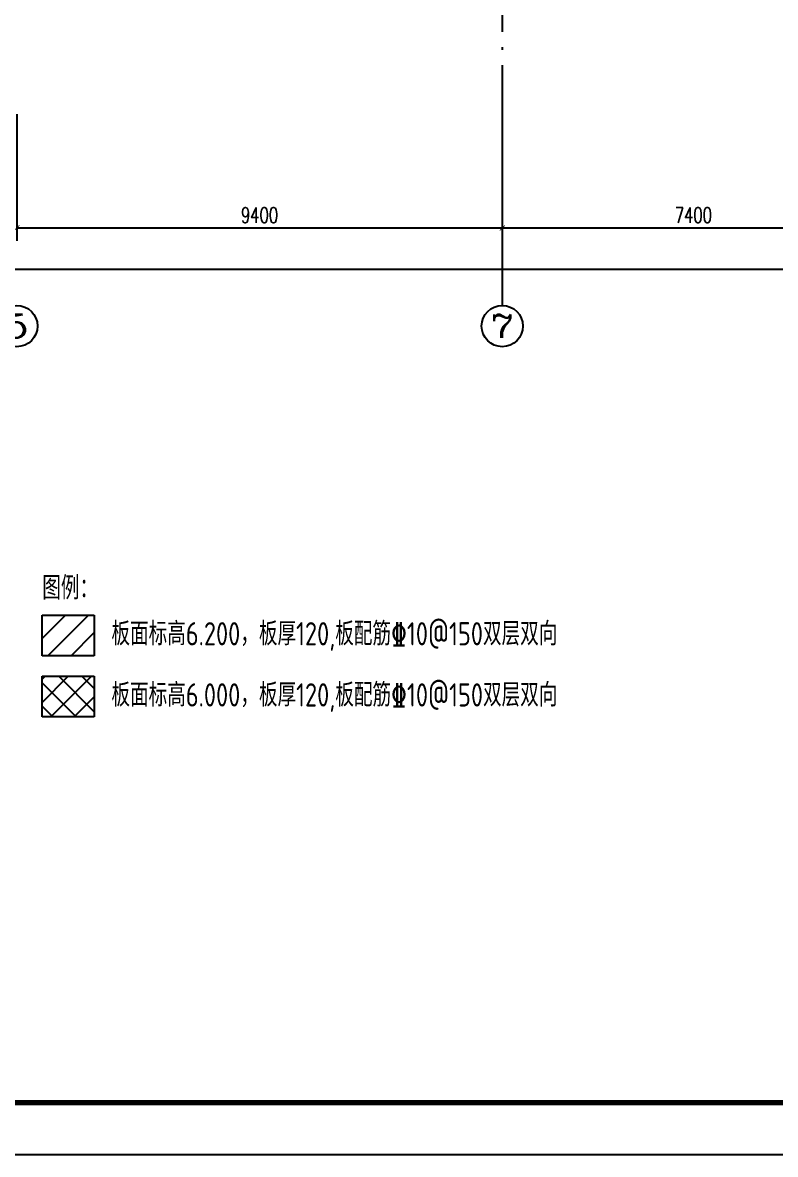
# Model space of a CAD drawing. Extents: x 169490 to 7584583, y -2399407 to 1374371.
# Drawn here: x 1629908 to 1644483, y 718146 to 740058 of the extents above; entities that cross this region are included whole.
import ezdxf
from ezdxf.enums import TextEntityAlignment as Align

# ---------------------------------------------------------------- set-up
doc = ezdxf.new("R2010")
doc.units = 0
doc.header["$LTSCALE"] = 100
doc.linetypes.add('D3轴线点划线', pattern=[18.5, 12, -3, 0.5, -3])
doc.layers.get('0').update_dxf_attribs({"linetype": 'CONTINUOUS'})
doc.layers.get('DEFPOINTS').update_dxf_attribs({"linetype": 'CONTINUOUS'})
for name, color, linetype in [('AXIS', 3, 'CONTINUOUS'), ('AXIS_TEXT', 4, 'CONTINUOUS'), ('C-AXIS(轴号)', 3, 'CONTINUOUS'), ('C-AXIS-T(字)', 7, 'CONTINUOUS'), ('C-DOTE', 8, 'D3轴线点划线'), ('S-SLAB-HATCH', 251, 'CONTINUOUS'), ('S-SLAB-RTEXT', 7, 'CONTINUOUS'), ('图框', 140, 'CONTINUOUS')]:
    doc.layers.add(name, color=color, linetype=linetype)
doc.layers.add('砼柱', color=2, linetype='CONTINUOUS', lineweight=35)
doc.styles.add('-宋体-结构', font='tssdeng2.shx', dxfattribs={"width": 0.8, "bigfont": 'hztxt.shx'})
doc.styles.add('_TCH_AXIS', font='COMPLEX', dxfattribs={"bigfont": 'GBCBIG'})
doc.styles.add('_TCH_DIM_T3', font='SIMPLEX.shx', dxfattribs={"width": 0.705882, "bigfont": 'GBCBIG.shx'})
doc.styles.add('COMPLEX', font='COMPLEX')
doc.dimstyles.new('_TCH_ARCH&&100', dxfattribs={"dimtxt": 297.5, "dimasz": 100, "dimexe": 250, "dimexo": 300, "dimgap": 100, "dimtad": 1, "dimdec": 0, "dimzin": 0, "dimdsep": 46, "dimtxsty": '_TCH_DIM_T3', "dimblk": 'ARCHTICK', "dimcen": 0.09, "dimclrt": 7, "dimazin": 2, "dimtfac": 1, "dimtdec": 0, "dimtix": 1, "dimtmove": 2, "dimatfit": 3, "dimfxl": 1, "dimtolj": 1, "dimtzin": 0, "dimarcsym": 0})

# ---------------------------------------------------------------- blocks, each defined once
blk = doc.blocks.new('_ARCHTICK')
at = {"const_width": 0.15}
blk.add_lwpolyline([(-0.5, -0.5), (0.5, 0.5)], dxfattribs=at)
blk = doc.blocks.new('*D1707')
at = {"layer": 'AXIS', "color": 0, "lineweight": -2, "transparency": 16777216}
for p, q in [((1600395, 738283), (1600395, 735033)), ((1655395, 738283), (1655395, 735033)), ((1600395, 735283), (1655395, 735283))]:
    blk.add_line(p, q, dxfattribs=at)
at = {"layer": 'DEFPOINTS', "color": 0, "transparency": 16777216}
for p in [(1600395, 738583), (1655395, 738583), (1655395, 735283)]:
    blk.add_point(p, dxfattribs=at)
at = {"layer": 'AXIS', "color": 0, "lineweight": -2, "transparency": 16777216, "xscale": 100, "yscale": 100, "zscale": 100, "rotation": 180}
blk.add_blockref('_ARCHTICK', (1600395, 735283), dxfattribs=at)
at = {"layer": 'AXIS', "color": 0, "lineweight": -2, "transparency": 16777216, "xscale": 100, "yscale": 100, "zscale": 100}
blk.add_blockref('_ARCHTICK', (1655395, 735283), dxfattribs=at)
at = {"layer": 'AXIS', "color": 7, "transparency": 16777216, "insert": (1627895, 735532), "char_height": 297.5, "attachment_point": 5, "style": '_TCH_DIM_T3'}
blk.add_mtext('\\A1;55000', dxfattribs=at)
blk = doc.blocks.new('*D1710')
at = {"layer": 'AXIS', "color": 0, "lineweight": -2, "transparency": 16777216}
for p, q in [((1639195, 738283), (1639195, 735833)), ((1646595, 738283), (1646595, 735833)), ((1639195, 736083), (1646595, 736083))]:
    blk.add_line(p, q, dxfattribs=at)
at = {"layer": 'DEFPOINTS', "color": 0, "transparency": 16777216}
for p in [(1639195, 738583), (1646595, 738583), (1646595, 736083)]:
    blk.add_point(p, dxfattribs=at)
at = {"layer": 'AXIS', "color": 0, "lineweight": -2, "transparency": 16777216, "xscale": 100, "yscale": 100, "zscale": 100, "rotation": 180}
blk.add_blockref('_ARCHTICK', (1639195, 736083), dxfattribs=at)
at = {"layer": 'AXIS', "color": 0, "lineweight": -2, "transparency": 16777216, "xscale": 100, "yscale": 100, "zscale": 100}
blk.add_blockref('_ARCHTICK', (1646595, 736083), dxfattribs=at)
at = {"layer": 'AXIS', "color": 7, "transparency": 16777216, "insert": (1642895, 736332), "char_height": 297.5, "attachment_point": 5, "style": '_TCH_DIM_T3'}
blk.add_mtext('\\A1;7400', dxfattribs=at)
blk = doc.blocks.new('*D1711')
at = {"layer": 'AXIS', "color": 0, "lineweight": -2, "transparency": 16777216}
for p, q in [((1629795, 738283), (1629795, 735833)), ((1639195, 738283), (1639195, 735833)), ((1629795, 736083), (1639195, 736083))]:
    blk.add_line(p, q, dxfattribs=at)
at = {"layer": 'DEFPOINTS', "color": 0, "transparency": 16777216}
for p in [(1629795, 738583), (1639195, 738583), (1639195, 736083)]:
    blk.add_point(p, dxfattribs=at)
at = {"layer": 'AXIS', "color": 0, "lineweight": -2, "transparency": 16777216, "xscale": 100, "yscale": 100, "zscale": 100, "rotation": 180}
blk.add_blockref('_ARCHTICK', (1629795, 736083), dxfattribs=at)
at = {"layer": 'AXIS', "color": 0, "lineweight": -2, "transparency": 16777216, "xscale": 100, "yscale": 100, "zscale": 100}
blk.add_blockref('_ARCHTICK', (1639195, 736083), dxfattribs=at)
at = {"layer": 'AXIS', "color": 7, "transparency": 16777216, "insert": (1634495, 736332), "char_height": 297.5, "attachment_point": 5, "style": '_TCH_DIM_T3'}
blk.add_mtext('\\A1;9400', dxfattribs=at)
blk = doc.blocks.new('_AXISO')
blk.add_circle((0, 0), 0.5)
at = {"layer": 'AXIS_TEXT', "style": 'COMPLEX', "width": 1.041667}
blk.add_attdef('A', text='', height=0.56, dxfattribs=at).set_placement((-0.25, -0.28), (0.25, -0.28), align=Align.FIT)

msp = doc.modelspace()

# ---------------------------------------------------------------- hatches: boundary and pattern name
at = {"layer": 'S-SLAB-HATCH'}
h = msp.add_hatch(dxfattribs=at)
h.set_pattern_fill('ANSI31', color=256, scale=100)
h.set_pattern_definition([(45, (-3840964.56, 2334226.44), (-224.506403, 224.506403), [])])
h.paths.add_polyline_path([(1630285.6, 728586.1), (1630285.6, 727800.5), (1631294.5, 727800.5), (1631294.5, 728586.1)])
at = {"layer": 'S-SLAB-HATCH', "ltscale": 10}
h = msp.add_hatch(dxfattribs=at)
h.set_pattern_fill('ANSI37', color=256, scale=100)
h.set_pattern_definition([(45, (-5065204.33, 2660533.9), (-224.506403, 224.506403), []), (135, (-5065204.33, 2660533.9), (-224.506403, -224.506403), [])])
h.paths.add_polyline_path([(1630285.6, 727402.2), (1630285.6, 726616.6), (1631294.5, 726616.6), (1631294.5, 727402.2)])

# ---------------------------------------------------------------- linework, layer by layer
at = {"layer": 'C-AXIS(轴号)'}
msp.add_line((1639195, 738583), (1639195, 734583), dxfattribs=at)
at = {"layer": 'C-DOTE'}
msp.add_line((1639195, 752183), (1639195, 738583), dxfattribs=at)
at = {"layer": 'S-SLAB-RTEXT'}
for p, q in [((1630285.6, 727800.5), (1630285.6, 728586.1)), ((1630285.6, 728586.1), (1631294.5, 728586.1)), ((1631294.5, 728586.1), (1631294.5, 727800.5)), ((1631294.5, 727800.5), (1630285.6, 727800.5)), ((1630285.6, 726616.6), (1630285.6, 727402.2)), ((1630285.6, 727402.2), (1631294.5, 727402.2)), ((1631294.5, 727402.2), (1631294.5, 726616.6)), ((1631294.5, 726616.6), (1630285.6, 726616.6))]:
    msp.add_line(p, q, dxfattribs=at)
at = {"layer": '图框'}
msp.add_lwpolyline([(1588050.5, 718145.5), (1672150.5, 718145.5), (1672150.5, 777545.5), (1588050.5, 777545.5)], close=True, dxfattribs=at)
at = {"layer": '图框', "const_width": 100}
msp.add_lwpolyline([(1590550.5, 719145.5), (1671150.5, 719145.5), (1671150.5, 776545.5), (1590550.5, 776545.5)], close=True, dxfattribs=at)
at = {"layer": '砼柱', "ltscale": 10}
msp.add_lwpolyline([(1590550.5, 776545.5), (1664155.5, 776545.5), (1664155.5, 719145.5), (1590550.5, 719145.5)], close=True, dxfattribs=at)

# ---------------------------------------------------------------- block references
at = {"layer": 'C-AXIS(轴号)'}
ref = msp.add_blockref('_AXISO', (1629795, 734183), dxfattribs=dict(at, xscale=800, yscale=800, zscale=800))
ref.add_attrib('A', '5', dxfattribs={"layer": 'C-AXIS-T(字)', "height": 452.5, "style": '_TCH_AXIS', "width": 1.5}).set_placement((1629568.7, 733956.7), (1630021.3, 733956.7), align=Align.FIT)
ref = msp.add_blockref('_AXISO', (1639195, 734183), dxfattribs=dict(at, xscale=800, yscale=800, zscale=800))
ref.add_attrib('A', '7', dxfattribs={"layer": 'C-AXIS-T(字)', "height": 452.5, "style": '_TCH_AXIS', "width": 1.5}).set_placement((1638968.7, 733956.7), (1639421.3, 733956.7), align=Align.FIT)

# ---------------------------------------------------------------- texts
at = {"layer": 'S-SLAB-RTEXT', "style": '-宋体-结构', "width": 0.8}
for s, p in [('板面标高6.200，板厚120,板配筋%%13210@150双层双向', (1631627.1, 728000.5)), ('板面标高6.000，板厚120,板配筋%%13210@150双层双向', (1631627.1, 726816.6))]:
    msp.add_text(s, height=450, dxfattribs=at).set_placement(p)
at = {"layer": 'S-SLAB-RTEXT', "insert": (1630287.7, 729112.6), "char_height": 450, "attachment_point": 4, "style": '-宋体-结构'}
msp.add_mtext('图例：', dxfattribs=at)

# ---------------------------------------------------------------- dimensions: what is measured, and where the dimension line sits
at = {"layer": 'AXIS'}
for p1, p2, distance, picture, middle in [((1600395, 738583), (1655395, 738583), -3300, '*D1707', (1627895, 735531.7)), ((1629795, 738583), (1639195, 738583), -2500, '*D1711', (1634495, 736331.7)), ((1639195, 738583), (1646595, 738583), -2500, '*D1710', (1642895, 736331.7))]:
    dim = msp.add_aligned_dim(p1=p1, p2=p2, distance=distance, dimstyle='_TCH_ARCH&&100', dxfattribs=at)
    dim.commit()
    dim.dimension.update_dxf_attribs({"geometry": picture, "text_midpoint": middle})

doc.saveas('drawing.dxf')
